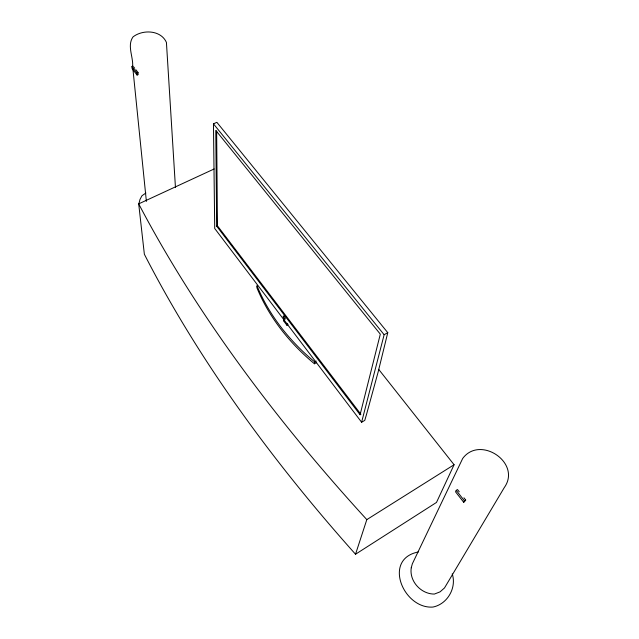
<?xml version="1.0" encoding="UTF-8"?>
<svg xmlns="http://www.w3.org/2000/svg" width="639" height="639" viewBox="0 0 639 639"><rect width="100%" height="100%" fill="white"/><g stroke="black" fill="none" stroke-linecap="round" stroke-linejoin="round"><path stroke-width="0.96" d="M288.005 324.253L286.927 325.259L283.476 320.698L283.66 318.765M286.927 325.259L287.119 323.326M314.436 363.775L314.715 361.938A211.948 165.86 15.4 0 1 256.966 285.705L256.87 287.686A211.341 165.613 15.5 0 0 314.436 363.775L316.688 362.521M387.769 332.679L378.136 372.01L366.666 413.888L364.765 420.39L361.61 422.243L214.72 228.49L213.458 123.838L216.869 122.321L387.769 332.679L384.135 334.716L361.61 422.243M360.084 414.735L380.309 334.149L215.782 130.388L216.677 226.15L360.084 414.735L360.875 414.272L217.428 225.791L216.645 131.003M138.99 203.37L139.989 199.456L141.946 195.774L145.884 193.002M214.153 168.968L138.703 203.865L144.358 254.226A1563.489 773.629 26.9 0 0 355.524 554.237L366.818 519.619L454.081 464.737L378.687 369.366M454.081 464.737L436.485 502.438L355.524 554.237M459.249 491.806L457.5 489.562L456.246 490.361L455.527 491.806L463.69 502.27L465.687 500.041L463.938 497.797M463.69 502.27L465.687 500.041M314.715 361.938L316.225 361.099M216.677 226.15L217.428 225.791M137.992 72.455L138.2 74.587L137.097 75.043L136.89 72.91L137.992 72.455L135.787 69.659M137.097 75.043L132.161 68.748L131.938 66.608L133.04 66.16M283.476 320.698L284.211 320.419M418.297 551.976C382.186 559.069 403.648 609.35 432.978 607.05C447.452 604.111 456.805 587.832 452.236 573.862M213.458 123.838L384.135 334.716M133.591 66.855L134.693 68.253M131.938 66.608L136.89 72.91M456.246 490.361L464.441 500.848M132.64 66.368C133.391 56.831 126.865 45.553 133.032 36.894C142.801 29.274 161.004 30.001 166.428 42.446L175.445 187.371M132.848 68.357L146.387 201.429M366.818 519.619A1710.675 796.993 26.3 0 1 138.703 203.865M411.26 567.775C409.112 581.178 421.005 594.142 434.392 594.062L440.039 591.874L444.496 587.944L504.291 487.573C521.839 462.979 480.073 434.8 462.684 458.482L412.339 563.822L411.26 567.775M283.309 316.928A1.845 0.607 62 0 0 285.066 319.236A1.845 0.607 62 0 0 284.331 316.617A1.845 0.607 62 0 0 283.309 316.928"/></g></svg>
